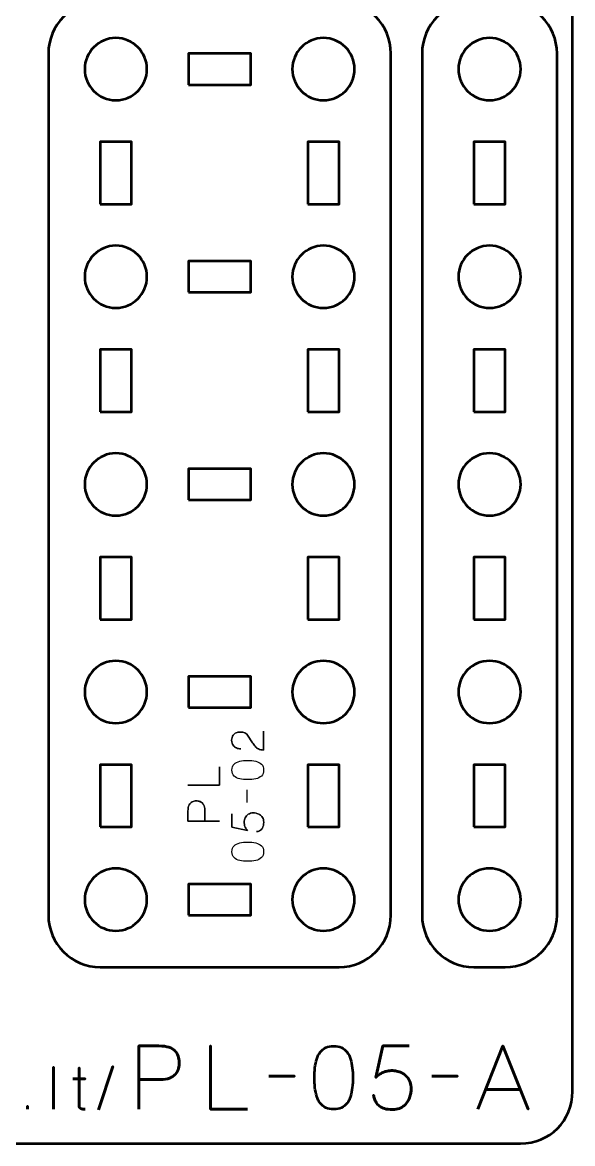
# Model space of a CAD drawing. Header units: centimetres. Extents: x -17.9 to -3.1, y -25.3 to -4.3.
# Drawn here: x -8.4 to -3.1, y -25.35 to -14.55 of the extents above; entities that cross this region are included whole.
import ezdxf

# ---------------------------------------------------------------- set-up
doc = ezdxf.new("R2010")
doc.units = ezdxf.units.CM
doc.header["$MEASUREMENT"] = 0
doc.layers.add('Layer 1', color=7, linetype='Continuous')

msp = doc.modelspace()

# ---------------------------------------------------------------- linework, layer by layer
at = {"layer": 'Layer 1', "color": 22, "lineweight": 53}
msp.add_open_spline([(-17.90003, -24.8499), (-17.90003, -24.8499), (-17.90003, -4.84994), (-17.90003, -4.84994), (-17.90003, -4.84994), (-17.90003, -4.57297), (-17.67694, -4.34998), (-17.39994, -4.34998), (-17.39994, -4.34998), (-17.39994, -4.34998), (-3.60007, -4.34998), (-3.60007, -4.34998), (-3.60007, -4.34998), (-3.32293, -4.34998), (-3.09997, -4.57297), (-3.09997, -4.84994), (-3.09997, -4.84994), (-3.09997, -4.84994), (-3.09997, -24.8499), (-3.09997, -24.8499), (-3.09997, -24.8499), (-3.09997, -25.1269), (-3.32293, -25.34999), (-3.60007, -25.34999), (-3.60007, -25.34999), (-3.60007, -25.34999), (-17.39994, -25.34999), (-17.39994, -25.34999), (-17.39994, -25.34999), (-17.67694, -25.34999), (-17.90003, -25.1269), (-17.90003, -24.8499)], degree=3, knots=[0, 0, 0, 0, 0.125, 0.125, 0.125, 0.125, 0.25, 0.25, 0.25, 0.25, 0.375, 0.375, 0.375, 0.375, 0.5, 0.5, 0.5, 0.5, 0.625, 0.625, 0.625, 0.625, 0.75, 0.75, 0.75, 0.75, 0.875, 0.875, 0.875, 0.875, 1, 1, 1, 1], dxfattribs=at)
at = {"layer": 'Layer 1', "color": 2, "lineweight": 53}
for points in [[(-8.15003, -23.14997), (-8.15003, -23.14997), (-8.15003, -14.85009), (-8.15003, -14.85009), (-8.15003, -14.85009), (-8.15003, -14.57309), (-7.92693, -14.34999), (-7.64993, -14.34999), (-7.64993, -14.34999), (-7.64993, -14.34999), (-5.35001, -14.34999), (-5.35001, -14.34999), (-5.35001, -14.34999), (-5.073, -14.34999), (-4.85005, -14.57309), (-4.85005, -14.85009), (-4.85005, -14.85009), (-4.85005, -14.85009), (-4.85005, -23.14997), (-4.85005, -23.14997), (-4.85005, -23.14997), (-4.85005, -23.42697), (-5.073, -23.65007), (-5.35001, -23.65007), (-5.35001, -23.65007), (-5.35001, -23.65007), (-7.64993, -23.65007), (-7.64993, -23.65007), (-7.64993, -23.65007), (-7.92693, -23.65007), (-8.15003, -23.42697), (-8.15003, -23.14997)], [(-4.54996, -23.14999), (-4.54996, -23.14999), (-4.54996, -14.85009), (-4.54996, -14.85009), (-4.54996, -14.85009), (-4.54996, -14.57309), (-4.32687, -14.34999), (-4.04987, -14.34999), (-4.04987, -14.34999), (-4.04987, -14.34999), (-3.74986, -14.34999), (-3.74986, -14.34999), (-3.74986, -14.34999), (-3.4729, -14.34999), (-3.24994, -14.57309), (-3.24994, -14.85009), (-3.24994, -14.85009), (-3.24994, -14.85009), (-3.24994, -23.14999), (-3.24994, -23.14999), (-3.24994, -23.14999), (-3.24994, -23.42699), (-3.4729, -23.65009), (-3.74986, -23.65009), (-3.74986, -23.65009), (-3.74986, -23.65009), (-4.04987, -23.65009), (-4.04987, -23.65009), (-4.04987, -23.65009), (-4.32687, -23.65009), (-4.54996, -23.42699), (-4.54996, -23.14999)]]:
    msp.add_open_spline(points, degree=3, knots=[0, 0, 0, 0, 0.125, 0.125, 0.125, 0.125, 0.25, 0.25, 0.25, 0.25, 0.375, 0.375, 0.375, 0.375, 0.5, 0.5, 0.5, 0.5, 0.625, 0.625, 0.625, 0.625, 0.75, 0.75, 0.75, 0.75, 0.875, 0.875, 0.875, 0.875, 1, 1, 1, 1], dxfattribs=at)
at = {"layer": 'Layer 1', "lineweight": 53}
for points in [[(-7.5, -14.70002), (-7.33423, -14.70002), (-7.2, -14.83439), (-7.2, -15.00002), (-7.2, -15.00002), (-7.2, -15.16579), (-7.33423, -15.30002), (-7.5, -15.30002), (-7.5, -15.30002), (-7.66566, -15.30002), (-7.8, -15.16579), (-7.8, -15.00002), (-7.8, -15.00002), (-7.8, -14.83439), (-7.66566, -14.70002), (-7.5, -14.70002)], [(-5.49994, -14.70002), (-5.33431, -14.70002), (-5.19993, -14.83439), (-5.19993, -15.00002), (-5.19993, -15.00002), (-5.19993, -15.16579), (-5.33431, -15.30002), (-5.49994, -15.30002), (-5.49994, -15.30002), (-5.66571, -15.30002), (-5.79994, -15.16579), (-5.79994, -15.00002), (-5.79994, -15.00002), (-5.79994, -14.83439), (-5.66571, -14.70002), (-5.49994, -14.70002)], [(-3.89994, -14.70002), (-3.73416, -14.70002), (-3.59993, -14.83439), (-3.59993, -15.00002), (-3.59993, -15.00002), (-3.59993, -15.16579), (-3.73416, -15.30002), (-3.89994, -15.30002), (-3.89994, -15.30002), (-4.0656, -15.30002), (-4.19994, -15.16579), (-4.19994, -15.00002), (-4.19994, -15.00002), (-4.19994, -14.83439), (-4.0656, -14.70002), (-3.89994, -14.70002)], [(-6.79998, -15.15009), (-6.79998, -15.15009), (-6.79998, -14.85009), (-6.79998, -14.85009), (-6.79998, -14.85009), (-6.79998, -14.85009), (-6.19999, -14.85009), (-6.19999, -14.85009), (-6.19999, -14.85009), (-6.19999, -14.85009), (-6.19999, -15.15009), (-6.19999, -15.15009), (-6.19999, -15.15009), (-6.19999, -15.15009), (-6.79998, -15.15009), (-6.79998, -15.15009)], [(-7.64993, -16.30003), (-7.64993, -16.30003), (-7.64993, -15.70003), (-7.64993, -15.70003), (-7.64993, -15.70003), (-7.64993, -15.70003), (-7.34993, -15.70003), (-7.34993, -15.70003), (-7.34993, -15.70003), (-7.34993, -15.70003), (-7.34993, -16.30003), (-7.34993, -16.30003), (-7.34993, -16.30003), (-7.34993, -16.30003), (-7.64993, -16.30003), (-7.64993, -16.30003)], [(-5.65001, -16.30003), (-5.65001, -16.30003), (-5.65001, -15.70003), (-5.65001, -15.70003), (-5.65001, -15.70003), (-5.65001, -15.70003), (-5.35001, -15.70003), (-5.35001, -15.70003), (-5.35001, -15.70003), (-5.35001, -15.70003), (-5.35001, -16.30003), (-5.35001, -16.30003), (-5.35001, -16.30003), (-5.35001, -16.30003), (-5.65001, -16.30003), (-5.65001, -16.30003)], [(-4.04987, -16.30004), (-4.04987, -16.30004), (-4.04987, -15.70004), (-4.04987, -15.70004), (-4.04987, -15.70004), (-4.04987, -15.70004), (-3.74986, -15.70004), (-3.74986, -15.70004), (-3.74986, -15.70004), (-3.74986, -15.70004), (-3.74986, -16.30004), (-3.74986, -16.30004), (-3.74986, -16.30004), (-3.74986, -16.30004), (-4.04987, -16.30004), (-4.04987, -16.30004)], [(-7.5, -16.70008), (-7.33423, -16.70008), (-7.2, -16.83432), (-7.2, -17.00009), (-7.2, -17.00009), (-7.2, -17.16575), (-7.33423, -17.30009), (-7.5, -17.30009), (-7.5, -17.30009), (-7.66566, -17.30009), (-7.8, -17.16575), (-7.8, -17.00009), (-7.8, -17.00009), (-7.8, -16.83432), (-7.66566, -16.70008), (-7.5, -16.70008)], [(-5.49994, -16.70008), (-5.33431, -16.70008), (-5.19993, -16.83432), (-5.19993, -17.00009), (-5.19993, -17.00009), (-5.19993, -17.16575), (-5.33431, -17.30009), (-5.49994, -17.30009), (-5.49994, -17.30009), (-5.66571, -17.30009), (-5.79994, -17.16575), (-5.79994, -17.00009), (-5.79994, -17.00009), (-5.79994, -16.83432), (-5.66571, -16.70008), (-5.49994, -16.70008)], [(-3.89994, -16.70009), (-3.73416, -16.70009), (-3.59993, -16.83433), (-3.59993, -17.0001), (-3.59993, -17.0001), (-3.59993, -17.16576), (-3.73416, -17.3001), (-3.89994, -17.3001), (-3.89994, -17.3001), (-4.0656, -17.3001), (-4.19994, -17.16576), (-4.19994, -17.0001), (-4.19994, -17.0001), (-4.19994, -16.83433), (-4.0656, -16.70009), (-3.89994, -16.70009)], [(-6.79998, -17.15002), (-6.79998, -17.15002), (-6.79998, -16.85001), (-6.79998, -16.85001), (-6.79998, -16.85001), (-6.79998, -16.85001), (-6.19999, -16.85001), (-6.19999, -16.85001), (-6.19999, -16.85001), (-6.19999, -16.85001), (-6.19999, -17.15002), (-6.19999, -17.15002), (-6.19999, -17.15002), (-6.19999, -17.15002), (-6.79998, -17.15002), (-6.79998, -17.15002)], [(-7.64993, -18.3), (-7.64993, -18.3), (-7.64993, -17.7), (-7.64993, -17.7), (-7.64993, -17.7), (-7.64993, -17.7), (-7.34993, -17.7), (-7.34993, -17.7), (-7.34993, -17.7), (-7.34993, -17.7), (-7.34993, -18.3), (-7.34993, -18.3), (-7.34993, -18.3), (-7.34993, -18.3), (-7.64993, -18.3), (-7.64993, -18.3)], [(-5.65001, -18.3), (-5.65001, -18.3), (-5.65001, -17.7), (-5.65001, -17.7), (-5.65001, -17.7), (-5.65001, -17.7), (-5.35001, -17.7), (-5.35001, -17.7), (-5.35001, -17.7), (-5.35001, -17.7), (-5.35001, -18.3), (-5.35001, -18.3), (-5.35001, -18.3), (-5.35001, -18.3), (-5.65001, -18.3), (-5.65001, -18.3)], [(-4.04987, -18.30001), (-4.04987, -18.30001), (-4.04987, -17.70001), (-4.04987, -17.70001), (-4.04987, -17.70001), (-4.04987, -17.70001), (-3.74986, -17.70001), (-3.74986, -17.70001), (-3.74986, -17.70001), (-3.74986, -17.70001), (-3.74986, -18.30001), (-3.74986, -18.30001), (-3.74986, -18.30001), (-3.74986, -18.30001), (-4.04987, -18.30001), (-4.04987, -18.30001)], [(-7.5, -18.70005), (-7.33423, -18.70005), (-7.2, -18.83438), (-7.2, -19.00004), (-7.2, -19.00004), (-7.2, -19.16567), (-7.33423, -19.30005), (-7.5, -19.30005), (-7.5, -19.30005), (-7.66566, -19.30005), (-7.8, -19.16567), (-7.8, -19.00004), (-7.8, -19.00004), (-7.8, -18.83438), (-7.66566, -18.70005), (-7.5, -18.70005)], [(-5.49994, -18.70005), (-5.33431, -18.70005), (-5.19993, -18.83438), (-5.19993, -19.00004), (-5.19993, -19.00004), (-5.19993, -19.16567), (-5.33431, -19.30005), (-5.49994, -19.30005), (-5.49994, -19.30005), (-5.66571, -19.30005), (-5.79994, -19.16567), (-5.79994, -19.00004), (-5.79994, -19.00004), (-5.79994, -18.83438), (-5.66571, -18.70005), (-5.49994, -18.70005)], [(-3.89994, -18.70006), (-3.73416, -18.70006), (-3.59993, -18.8344), (-3.59993, -19.00005), (-3.59993, -19.00005), (-3.59993, -19.16568), (-3.73416, -19.30006), (-3.89994, -19.30006), (-3.89994, -19.30006), (-4.0656, -19.30006), (-4.19994, -19.16568), (-4.19994, -19.00005), (-4.19994, -19.00005), (-4.19994, -18.8344), (-4.0656, -18.70006), (-3.89994, -18.70006)], [(-6.79998, -19.15012), (-6.79998, -19.15012), (-6.79998, -18.85011), (-6.79998, -18.85011), (-6.79998, -18.85011), (-6.79998, -18.85011), (-6.19999, -18.85011), (-6.19999, -18.85011), (-6.19999, -18.85011), (-6.19999, -18.85011), (-6.19999, -19.15012), (-6.19999, -19.15012), (-6.19999, -19.15012), (-6.19999, -19.15012), (-6.79998, -19.15012), (-6.79998, -19.15012)], [(-7.64993, -20.30007), (-7.64993, -20.30007), (-7.64993, -19.70006), (-7.64993, -19.70006), (-7.64993, -19.70006), (-7.64993, -19.70006), (-7.34993, -19.70006), (-7.34993, -19.70006), (-7.34993, -19.70006), (-7.34993, -19.70006), (-7.34993, -20.30007), (-7.34993, -20.30007), (-7.34993, -20.30007), (-7.34993, -20.30007), (-7.64993, -20.30007), (-7.64993, -20.30007)], [(-5.65001, -20.30007), (-5.65001, -20.30007), (-5.65001, -19.70006), (-5.65001, -19.70006), (-5.65001, -19.70006), (-5.65001, -19.70006), (-5.35001, -19.70006), (-5.35001, -19.70006), (-5.35001, -19.70006), (-5.35001, -19.70006), (-5.35001, -20.30007), (-5.35001, -20.30007), (-5.35001, -20.30007), (-5.35001, -20.30007), (-5.65001, -20.30007), (-5.65001, -20.30007)], [(-4.04987, -20.30008), (-4.04987, -20.30008), (-4.04987, -19.70007), (-4.04987, -19.70007), (-4.04987, -19.70007), (-4.04987, -19.70007), (-3.74986, -19.70007), (-3.74986, -19.70007), (-3.74986, -19.70007), (-3.74986, -19.70007), (-3.74986, -20.30008), (-3.74986, -20.30008), (-3.74986, -20.30008), (-3.74986, -20.30008), (-4.04987, -20.30008), (-4.04987, -20.30008)], [(-7.5, -20.69997), (-7.33423, -20.69997), (-7.2, -20.83435), (-7.2, -20.99998), (-7.2, -20.99998), (-7.2, -21.16575), (-7.33423, -21.29998), (-7.5, -21.29998), (-7.5, -21.29998), (-7.66566, -21.29998), (-7.8, -21.16575), (-7.8, -20.99998), (-7.8, -20.99998), (-7.8, -20.83435), (-7.66566, -20.69997), (-7.5, -20.69997)], [(-5.49994, -20.69997), (-5.33431, -20.69997), (-5.19993, -20.83435), (-5.19993, -20.99998), (-5.19993, -20.99998), (-5.19993, -21.16575), (-5.33431, -21.29998), (-5.49994, -21.29998), (-5.49994, -21.29998), (-5.66571, -21.29998), (-5.79994, -21.16575), (-5.79994, -20.99998), (-5.79994, -20.99998), (-5.79994, -20.83435), (-5.66571, -20.69997), (-5.49994, -20.69997)], [(-3.89994, -20.69998), (-3.73416, -20.69998), (-3.59993, -20.83436), (-3.59993, -20.99999), (-3.59993, -20.99999), (-3.59993, -21.16576), (-3.73416, -21.29999), (-3.89994, -21.29999), (-3.89994, -21.29999), (-4.0656, -21.29999), (-4.19994, -21.16576), (-4.19994, -20.99999), (-4.19994, -20.99999), (-4.19994, -20.83436), (-4.0656, -20.69998), (-3.89994, -20.69998)], [(-6.79998, -21.15005), (-6.79998, -21.15005), (-6.79998, -20.85005), (-6.79998, -20.85005), (-6.79998, -20.85005), (-6.79998, -20.85005), (-6.19999, -20.85005), (-6.19999, -20.85005), (-6.19999, -20.85005), (-6.19999, -20.85005), (-6.19999, -21.15005), (-6.19999, -21.15005), (-6.19999, -21.15005), (-6.19999, -21.15005), (-6.79998, -21.15005), (-6.79998, -21.15005)], [(-7.64993, -22.30002), (-7.64993, -22.30002), (-7.64993, -21.70003), (-7.64993, -21.70003), (-7.64993, -21.70003), (-7.64993, -21.70003), (-7.34993, -21.70003), (-7.34993, -21.70003), (-7.34993, -21.70003), (-7.34993, -21.70003), (-7.34993, -22.30002), (-7.34993, -22.30002), (-7.34993, -22.30002), (-7.34993, -22.30002), (-7.64993, -22.30002), (-7.64993, -22.30002)], [(-5.65001, -22.30002), (-5.65001, -22.30002), (-5.65001, -21.70003), (-5.65001, -21.70003), (-5.65001, -21.70003), (-5.65001, -21.70003), (-5.35001, -21.70003), (-5.35001, -21.70003), (-5.35001, -21.70003), (-5.35001, -21.70003), (-5.35001, -22.30002), (-5.35001, -22.30002), (-5.35001, -22.30002), (-5.35001, -22.30002), (-5.65001, -22.30002), (-5.65001, -22.30002)], [(-4.04987, -22.30004), (-4.04987, -22.30004), (-4.04987, -21.70004), (-4.04987, -21.70004), (-4.04987, -21.70004), (-4.04987, -21.70004), (-3.74986, -21.70004), (-3.74986, -21.70004), (-3.74986, -21.70004), (-3.74986, -21.70004), (-3.74986, -22.30004), (-3.74986, -22.30004), (-3.74986, -22.30004), (-3.74986, -22.30004), (-4.04987, -22.30004), (-4.04987, -22.30004)], [(-7.5, -22.70004), (-7.33423, -22.70004), (-7.2, -22.83427), (-7.2, -23.00004), (-7.2, -23.00004), (-7.2, -23.1657), (-7.33423, -23.30004), (-7.5, -23.30004), (-7.5, -23.30004), (-7.66566, -23.30004), (-7.8, -23.1657), (-7.8, -23.00004), (-7.8, -23.00004), (-7.8, -22.83427), (-7.66566, -22.70004), (-7.5, -22.70004)], [(-5.49994, -22.70004), (-5.33431, -22.70004), (-5.19993, -22.83427), (-5.19993, -23.00004), (-5.19993, -23.00004), (-5.19993, -23.1657), (-5.33431, -23.30004), (-5.49994, -23.30004), (-5.49994, -23.30004), (-5.66571, -23.30004), (-5.79994, -23.1657), (-5.79994, -23.00004), (-5.79994, -23.00004), (-5.79994, -22.83427), (-5.66571, -22.70004), (-5.49994, -22.70004)], [(-3.89994, -22.70006), (-3.73416, -22.70006), (-3.59993, -22.83429), (-3.59993, -23.00006), (-3.59993, -23.00006), (-3.59993, -23.16572), (-3.73416, -23.30006), (-3.89994, -23.30006), (-3.89994, -23.30006), (-4.0656, -23.30006), (-4.19994, -23.16572), (-4.19994, -23.00006), (-4.19994, -23.00006), (-4.19994, -22.83429), (-4.0656, -22.70006), (-3.89994, -22.70006)], [(-6.79998, -23.14997), (-6.79998, -23.14997), (-6.79998, -22.84997), (-6.79998, -22.84997), (-6.79998, -22.84997), (-6.79998, -22.84997), (-6.19999, -22.84997), (-6.19999, -22.84997), (-6.19999, -22.84997), (-6.19999, -22.84997), (-6.19999, -23.14997), (-6.19999, -23.14997), (-6.19999, -23.14997), (-6.19999, -23.14997), (-6.79998, -23.14997), (-6.79998, -23.14997)]]:
    msp.add_open_spline(points, degree=3, knots=[0, 0, 0, 0, 0.25, 0.25, 0.25, 0.25, 0.5, 0.5, 0.5, 0.5, 0.75, 0.75, 0.75, 0.75, 1, 1, 1, 1], dxfattribs=at)
at = {"layer": 'Layer 1', "color": 40, "lineweight": 30}
for points, knots in [([(-6.07666, -21.37741), (-6.07666, -21.37741), (-6.07666, -21.55906), (-6.07666, -21.55906), (-6.07666, -21.55906), (-6.09691, -21.55849), (-6.11331, -21.55479), (-6.12612, -21.54802), (-6.12612, -21.54802), (-6.13878, -21.54142), (-6.1494, -21.53285), (-6.15794, -21.5224), (-6.15794, -21.5224), (-6.16623, -21.51207), (-6.17434, -21.50074), (-6.18207, -21.48836), (-6.18207, -21.48836), (-6.18207, -21.48836), (-6.23029, -21.41601), (-6.23029, -21.41601), (-6.23029, -21.41601), (-6.24077, -21.40168), (-6.25305, -21.39301), (-6.2668, -21.38997), (-6.2668, -21.38997), (-6.2806, -21.38708), (-6.29464, -21.38584), (-6.30914, -21.38637), (-6.30914, -21.38637), (-6.31891, -21.38623), (-6.32967, -21.3886), (-6.34138, -21.39325), (-6.34138, -21.39325), (-6.35281, -21.39809), (-6.36272, -21.40609), (-6.37126, -21.41738), (-6.37126, -21.41738), (-6.37955, -21.42881), (-6.38396, -21.44441), (-6.38435, -21.46423), (-6.38435, -21.46423), (-6.38396, -21.48434), (-6.37955, -21.5006), (-6.37112, -21.51274), (-6.37112, -21.51274), (-6.36258, -21.52502), (-6.35172, -21.53384), (-6.33859, -21.5392), (-6.33859, -21.5392), (-6.32526, -21.5447), (-6.31147, -21.54735), (-6.29728, -21.54721), (-6.29728, -21.54721), (-6.31147, -21.54735), (-6.32526, -21.5447), (-6.33859, -21.5392), (-6.33859, -21.5392), (-6.35172, -21.53384), (-6.36258, -21.52502), (-6.37112, -21.51274), (-6.37112, -21.51274), (-6.37955, -21.5006), (-6.38396, -21.48434), (-6.38435, -21.46423), (-6.38435, -21.46423), (-6.38396, -21.44441), (-6.37955, -21.42881), (-6.37126, -21.41738), (-6.37126, -21.41738), (-6.36272, -21.40609), (-6.35281, -21.39809), (-6.34138, -21.39325), (-6.34138, -21.39325), (-6.32967, -21.3886), (-6.31891, -21.38623), (-6.30914, -21.38637), (-6.30914, -21.38637), (-6.29464, -21.38584), (-6.2806, -21.38708), (-6.2668, -21.38997), (-6.2668, -21.38997), (-6.25305, -21.39301), (-6.24077, -21.40168), (-6.23029, -21.41601), (-6.23029, -21.41601), (-6.23029, -21.41601), (-6.18207, -21.48836), (-6.18207, -21.48836), (-6.18207, -21.48836), (-6.17434, -21.50074), (-6.16623, -21.51207), (-6.15794, -21.5224), (-6.15794, -21.5224), (-6.1494, -21.53285), (-6.13878, -21.54142), (-6.12612, -21.54802), (-6.12612, -21.54802), (-6.11331, -21.55479), (-6.09691, -21.55849), (-6.07666, -21.55906), (-6.07666, -21.55906), (-6.07666, -21.55906), (-6.07666, -21.37741), (-6.07666, -21.37741)], [0, 0, 0, 0, 0.03846154, 0.03846154, 0.03846154, 0.03846154, 0.07692308, 0.07692308, 0.07692308, 0.07692308, 0.11538462, 0.11538462, 0.11538462, 0.11538462, 0.15384615, 0.15384615, 0.15384615, 0.15384615, 0.19230769, 0.19230769, 0.19230769, 0.19230769, 0.23076923, 0.23076923, 0.23076923, 0.23076923, 0.26923077, 0.26923077, 0.26923077, 0.26923077, 0.30769231, 0.30769231, 0.30769231, 0.30769231, 0.34615385, 0.34615385, 0.34615385, 0.34615385, 0.38461538, 0.38461538, 0.38461538, 0.38461538, 0.42307692, 0.42307692, 0.42307692, 0.42307692, 0.46153846, 0.46153846, 0.46153846, 0.46153846, 0.5, 0.5, 0.5, 0.5, 0.53846154, 0.53846154, 0.53846154, 0.53846154, 0.57692308, 0.57692308, 0.57692308, 0.57692308, 0.61538462, 0.61538462, 0.61538462, 0.61538462, 0.65384615, 0.65384615, 0.65384615, 0.65384615, 0.69230769, 0.69230769, 0.69230769, 0.69230769, 0.73076923, 0.73076923, 0.73076923, 0.73076923, 0.76923077, 0.76923077, 0.76923077, 0.76923077, 0.80769231, 0.80769231, 0.80769231, 0.80769231, 0.84615385, 0.84615385, 0.84615385, 0.84615385, 0.88461538, 0.88461538, 0.88461538, 0.88461538, 0.92307692, 0.92307692, 0.92307692, 0.92307692, 0.96153846, 0.96153846, 0.96153846, 0.96153846, 1, 1, 1, 1]), ([(-6.07666, -21.7521), (-6.0769, -21.72758), (-6.08382, -21.70857), (-6.09733, -21.69505), (-6.09733, -21.69505), (-6.11081, -21.68168), (-6.12901, -21.67234), (-6.15201, -21.66708), (-6.15201, -21.66708), (-6.17491, -21.662), (-6.20052, -21.65949), (-6.22906, -21.65978), (-6.22906, -21.65978), (-6.25717, -21.65949), (-6.28279, -21.662), (-6.30582, -21.66708), (-6.30582, -21.66708), (-6.32854, -21.67234), (-6.34674, -21.68168), (-6.36054, -21.69505), (-6.36054, -21.69505), (-6.37401, -21.70857), (-6.38107, -21.72758), (-6.38146, -21.7521), (-6.38146, -21.7521), (-6.38107, -21.77679), (-6.37401, -21.79581), (-6.36054, -21.80918), (-6.36054, -21.80918), (-6.34674, -21.82265), (-6.32854, -21.8319), (-6.30582, -21.83701), (-6.30582, -21.83701), (-6.28279, -21.84223), (-6.25717, -21.8447), (-6.22906, -21.84431), (-6.22906, -21.84431), (-6.20052, -21.8447), (-6.17491, -21.84223), (-6.15201, -21.83701), (-6.15201, -21.83701), (-6.12901, -21.8319), (-6.11081, -21.82265), (-6.09733, -21.80918), (-6.09733, -21.80918), (-6.08382, -21.79581), (-6.0769, -21.77679), (-6.07666, -21.7521)], [0, 0, 0, 0, 0.08333333, 0.08333333, 0.08333333, 0.08333333, 0.16666667, 0.16666667, 0.16666667, 0.16666667, 0.25, 0.25, 0.25, 0.25, 0.33333333, 0.33333333, 0.33333333, 0.33333333, 0.41666667, 0.41666667, 0.41666667, 0.41666667, 0.5, 0.5, 0.5, 0.5, 0.58333333, 0.58333333, 0.58333333, 0.58333333, 0.66666667, 0.66666667, 0.66666667, 0.66666667, 0.75, 0.75, 0.75, 0.75, 0.83333333, 0.83333333, 0.83333333, 0.83333333, 0.91666667, 0.91666667, 0.91666667, 0.91666667, 1, 1, 1, 1]), ([(-6.07666, -21.7521), (-6.0769, -21.72758), (-6.08382, -21.70857), (-6.09733, -21.69505), (-6.09733, -21.69505), (-6.11081, -21.68168), (-6.12901, -21.67234), (-6.15201, -21.66708), (-6.15201, -21.66708), (-6.17491, -21.662), (-6.20052, -21.65949), (-6.22906, -21.65978), (-6.22906, -21.65978), (-6.25717, -21.65949), (-6.28279, -21.662), (-6.30582, -21.66708), (-6.30582, -21.66708), (-6.32854, -21.67234), (-6.34674, -21.68168), (-6.36054, -21.69505), (-6.36054, -21.69505), (-6.37401, -21.70857), (-6.38107, -21.72758), (-6.38146, -21.7521), (-6.38146, -21.7521), (-6.38107, -21.77679), (-6.37401, -21.79581), (-6.36054, -21.80918), (-6.36054, -21.80918), (-6.34674, -21.82265), (-6.32854, -21.8319), (-6.30582, -21.83701), (-6.30582, -21.83701), (-6.28279, -21.84223), (-6.25717, -21.8447), (-6.22906, -21.84431), (-6.22906, -21.84431), (-6.20052, -21.8447), (-6.17491, -21.84223), (-6.15201, -21.83701), (-6.15201, -21.83701), (-6.12901, -21.8319), (-6.11081, -21.82265), (-6.09733, -21.80918), (-6.09733, -21.80918), (-6.08382, -21.79581), (-6.0769, -21.77679), (-6.07666, -21.7521)], [0, 0, 0, 0, 0.08333333, 0.08333333, 0.08333333, 0.08333333, 0.16666667, 0.16666667, 0.16666667, 0.16666667, 0.25, 0.25, 0.25, 0.25, 0.33333333, 0.33333333, 0.33333333, 0.33333333, 0.41666667, 0.41666667, 0.41666667, 0.41666667, 0.5, 0.5, 0.5, 0.5, 0.58333333, 0.58333333, 0.58333333, 0.58333333, 0.66666667, 0.66666667, 0.66666667, 0.66666667, 0.75, 0.75, 0.75, 0.75, 0.83333333, 0.83333333, 0.83333333, 0.83333333, 0.91666667, 0.91666667, 0.91666667, 0.91666667, 1, 1, 1, 1]), ([(-6.49999, -21.72), (-6.49999, -21.72), (-6.49999, -21.89818), (-6.49999, -21.89818), (-6.49999, -21.89818), (-6.49999, -21.89818), (-6.8052, -21.89818), (-6.8052, -21.89818), (-6.8052, -21.89818), (-6.8052, -21.89818), (-6.49999, -21.89818), (-6.49999, -21.89818), (-6.49999, -21.89818), (-6.49999, -21.89818), (-6.49999, -21.72), (-6.49999, -21.72)], [0, 0, 0, 0, 0.25, 0.25, 0.25, 0.25, 0.5, 0.5, 0.5, 0.5, 0.75, 0.75, 0.75, 0.75, 1, 1, 1, 1]), ([(-6.49999, -22.2446), (-6.49999, -22.2446), (-6.8052, -22.2446), (-6.8052, -22.2446), (-6.8052, -22.2446), (-6.8052, -22.2446), (-6.8052, -22.14731), (-6.8052, -22.14731), (-6.8052, -22.14731), (-6.80492, -22.12169), (-6.80122, -22.10169), (-6.79406, -22.08751), (-6.79406, -22.08751), (-6.78675, -22.07361), (-6.77723, -22.0638), (-6.76538, -22.05816), (-6.76538, -22.05816), (-6.75352, -22.05266), (-6.74072, -22.04962), (-6.72692, -22.04906), (-6.72692, -22.04906), (-6.71288, -22.04839), (-6.69951, -22.05071), (-6.68685, -22.05622), (-6.68685, -22.05622), (-6.67415, -22.06176), (-6.66367, -22.07125), (-6.65556, -22.08448), (-6.65556, -22.08448), (-6.64741, -22.09799), (-6.64328, -22.11619), (-6.643, -22.13933), (-6.643, -22.13933), (-6.643, -22.13933), (-6.643, -22.2446), (-6.643, -22.2446), (-6.643, -22.2446), (-6.643, -22.2446), (-6.643, -22.13933), (-6.643, -22.13933), (-6.643, -22.13933), (-6.64328, -22.11658), (-6.64741, -22.09855), (-6.65556, -22.08504), (-6.65556, -22.08504), (-6.66367, -22.07167), (-6.67415, -22.06215), (-6.68685, -22.0565), (-6.68685, -22.0565), (-6.69951, -22.051), (-6.71288, -22.04853), (-6.72692, -22.04906), (-6.72692, -22.04906), (-6.74072, -22.04962), (-6.75352, -22.05266), (-6.76538, -22.0583), (-6.76538, -22.0583), (-6.77723, -22.06409), (-6.78675, -22.074), (-6.79406, -22.08793), (-6.79406, -22.08793), (-6.80122, -22.10211), (-6.80492, -22.12198), (-6.8052, -22.14731), (-6.8052, -22.14731), (-6.8052, -22.14731), (-6.8052, -22.2446), (-6.8052, -22.2446), (-6.8052, -22.2446), (-6.8052, -22.2446), (-6.49999, -22.2446), (-6.49999, -22.2446)], [0, 0, 0, 0, 0.05555556, 0.05555556, 0.05555556, 0.05555556, 0.11111111, 0.11111111, 0.11111111, 0.11111111, 0.16666667, 0.16666667, 0.16666667, 0.16666667, 0.22222222, 0.22222222, 0.22222222, 0.22222222, 0.27777778, 0.27777778, 0.27777778, 0.27777778, 0.33333333, 0.33333333, 0.33333333, 0.33333333, 0.38888889, 0.38888889, 0.38888889, 0.38888889, 0.44444444, 0.44444444, 0.44444444, 0.44444444, 0.5, 0.5, 0.5, 0.5, 0.55555556, 0.55555556, 0.55555556, 0.55555556, 0.61111111, 0.61111111, 0.61111111, 0.61111111, 0.66666667, 0.66666667, 0.66666667, 0.66666667, 0.72222222, 0.72222222, 0.72222222, 0.72222222, 0.77777778, 0.77777778, 0.77777778, 0.77777778, 0.83333333, 0.83333333, 0.83333333, 0.83333333, 0.88888889, 0.88888889, 0.88888889, 0.88888889, 0.94444444, 0.94444444, 0.94444444, 0.94444444, 1, 1, 1, 1]), ([(-6.38188, -22.17391), (-6.38188, -22.17391), (-6.38188, -22.30098), (-6.38188, -22.30098), (-6.38188, -22.30098), (-6.38188, -22.30098), (-6.23029, -22.33474), (-6.23029, -22.33474), (-6.23029, -22.33474), (-6.23692, -22.32701), (-6.24285, -22.31957), (-6.24779, -22.31226), (-6.24779, -22.31226), (-6.25262, -22.30524), (-6.25633, -22.29713), (-6.25897, -22.28789), (-6.25897, -22.28789), (-6.26144, -22.27879), (-6.26268, -22.26736), (-6.26296, -22.25356), (-6.26296, -22.25356), (-6.26282, -22.23938), (-6.25964, -22.22545), (-6.25329, -22.21183), (-6.25329, -22.21183), (-6.24684, -22.19832), (-6.23717, -22.18699), (-6.22437, -22.17807), (-6.22437, -22.17807), (-6.21128, -22.16925), (-6.19487, -22.16456), (-6.17533, -22.16413), (-6.17533, -22.16413), (-6.16841, -22.16413), (-6.1596, -22.16537), (-6.14873, -22.16759), (-6.14873, -22.16759), (-6.13783, -22.17006), (-6.12682, -22.17447), (-6.11564, -22.18082), (-6.11564, -22.18082), (-6.10435, -22.18728), (-6.09483, -22.19638), (-6.08724, -22.20823), (-6.08724, -22.20823), (-6.07955, -22.22022), (-6.07567, -22.23564), (-6.07542, -22.25441), (-6.07542, -22.25441), (-6.07581, -22.27949), (-6.07983, -22.29822), (-6.08752, -22.31061), (-6.08752, -22.31061), (-6.09525, -22.32331), (-6.10449, -22.33184), (-6.11511, -22.33639), (-6.11511, -22.33639), (-6.12555, -22.34123), (-6.13508, -22.34423), (-6.1439, -22.34535), (-6.1439, -22.34535), (-6.13508, -22.34423), (-6.12555, -22.34123), (-6.11511, -22.33639), (-6.11511, -22.33639), (-6.10449, -22.33184), (-6.09525, -22.32331), (-6.08752, -22.31061), (-6.08752, -22.31061), (-6.07983, -22.29822), (-6.07581, -22.27949), (-6.07542, -22.25441), (-6.07542, -22.25441), (-6.07567, -22.23564), (-6.07955, -22.22022), (-6.08724, -22.20823), (-6.08724, -22.20823), (-6.09483, -22.19638), (-6.10435, -22.18728), (-6.11564, -22.18082), (-6.11564, -22.18082), (-6.12682, -22.17447), (-6.13783, -22.17006), (-6.14873, -22.16759), (-6.14873, -22.16759), (-6.1596, -22.16537), (-6.16841, -22.16413), (-6.17533, -22.16413), (-6.17533, -22.16413), (-6.19487, -22.16456), (-6.21128, -22.16925), (-6.22437, -22.17807), (-6.22437, -22.17807), (-6.23717, -22.18699), (-6.24684, -22.19832), (-6.25329, -22.21183), (-6.25329, -22.21183), (-6.25964, -22.22545), (-6.26282, -22.23938), (-6.26296, -22.25356), (-6.26296, -22.25356), (-6.26268, -22.26736), (-6.26144, -22.27879), (-6.25897, -22.28789), (-6.25897, -22.28789), (-6.25633, -22.29713), (-6.25262, -22.30524), (-6.24779, -22.31226), (-6.24779, -22.31226), (-6.24285, -22.31957), (-6.23692, -22.32701), (-6.23029, -22.33474), (-6.23029, -22.33474), (-6.23029, -22.33474), (-6.38188, -22.30098), (-6.38188, -22.30098), (-6.38188, -22.30098), (-6.38188, -22.30098), (-6.38188, -22.17391), (-6.38188, -22.17391)], [0, 0, 0, 0, 0.03333333, 0.03333333, 0.03333333, 0.03333333, 0.06666667, 0.06666667, 0.06666667, 0.06666667, 0.1, 0.1, 0.1, 0.1, 0.13333333, 0.13333333, 0.13333333, 0.13333333, 0.16666667, 0.16666667, 0.16666667, 0.16666667, 0.2, 0.2, 0.2, 0.2, 0.23333333, 0.23333333, 0.23333333, 0.23333333, 0.26666667, 0.26666667, 0.26666667, 0.26666667, 0.3, 0.3, 0.3, 0.3, 0.33333333, 0.33333333, 0.33333333, 0.33333333, 0.36666667, 0.36666667, 0.36666667, 0.36666667, 0.4, 0.4, 0.4, 0.4, 0.43333333, 0.43333333, 0.43333333, 0.43333333, 0.46666667, 0.46666667, 0.46666667, 0.46666667, 0.5, 0.5, 0.5, 0.5, 0.53333333, 0.53333333, 0.53333333, 0.53333333, 0.56666667, 0.56666667, 0.56666667, 0.56666667, 0.6, 0.6, 0.6, 0.6, 0.63333333, 0.63333333, 0.63333333, 0.63333333, 0.66666667, 0.66666667, 0.66666667, 0.66666667, 0.7, 0.7, 0.7, 0.7, 0.73333333, 0.73333333, 0.73333333, 0.73333333, 0.76666667, 0.76666667, 0.76666667, 0.76666667, 0.8, 0.8, 0.8, 0.8, 0.83333333, 0.83333333, 0.83333333, 0.83333333, 0.86666667, 0.86666667, 0.86666667, 0.86666667, 0.9, 0.9, 0.9, 0.9, 0.93333333, 0.93333333, 0.93333333, 0.93333333, 0.96666667, 0.96666667, 0.96666667, 0.96666667, 1, 1, 1, 1]), ([(-6.07666, -22.53839), (-6.0769, -22.51388), (-6.08382, -22.49486), (-6.09733, -22.48135), (-6.09733, -22.48135), (-6.11081, -22.46798), (-6.12901, -22.45863), (-6.15201, -22.45338), (-6.15201, -22.45338), (-6.17491, -22.4483), (-6.20052, -22.44579), (-6.22906, -22.44607), (-6.22906, -22.44607), (-6.25717, -22.44579), (-6.28279, -22.4483), (-6.30582, -22.45338), (-6.30582, -22.45338), (-6.32854, -22.45863), (-6.34674, -22.46798), (-6.36054, -22.48135), (-6.36054, -22.48135), (-6.37401, -22.49486), (-6.38107, -22.51388), (-6.38146, -22.53839), (-6.38146, -22.53839), (-6.38107, -22.56309), (-6.37401, -22.5821), (-6.36054, -22.59547), (-6.36054, -22.59547), (-6.34674, -22.60895), (-6.32854, -22.61819), (-6.30582, -22.62331), (-6.30582, -22.62331), (-6.28279, -22.62853), (-6.25717, -22.631), (-6.22906, -22.63061), (-6.22906, -22.63061), (-6.20052, -22.631), (-6.17491, -22.62853), (-6.15201, -22.62331), (-6.15201, -22.62331), (-6.12901, -22.61819), (-6.11081, -22.60895), (-6.09733, -22.59547), (-6.09733, -22.59547), (-6.08382, -22.5821), (-6.0769, -22.56309), (-6.07666, -22.53839)], [0, 0, 0, 0, 0.08333333, 0.08333333, 0.08333333, 0.08333333, 0.16666667, 0.16666667, 0.16666667, 0.16666667, 0.25, 0.25, 0.25, 0.25, 0.33333333, 0.33333333, 0.33333333, 0.33333333, 0.41666667, 0.41666667, 0.41666667, 0.41666667, 0.5, 0.5, 0.5, 0.5, 0.58333333, 0.58333333, 0.58333333, 0.58333333, 0.66666667, 0.66666667, 0.66666667, 0.66666667, 0.75, 0.75, 0.75, 0.75, 0.83333333, 0.83333333, 0.83333333, 0.83333333, 0.91666667, 0.91666667, 0.91666667, 0.91666667, 1, 1, 1, 1]), ([(-6.07666, -22.53839), (-6.0769, -22.51388), (-6.08382, -22.49486), (-6.09733, -22.48135), (-6.09733, -22.48135), (-6.11081, -22.46798), (-6.12901, -22.45863), (-6.15201, -22.45338), (-6.15201, -22.45338), (-6.17491, -22.4483), (-6.20052, -22.44579), (-6.22906, -22.44607), (-6.22906, -22.44607), (-6.25717, -22.44579), (-6.28279, -22.4483), (-6.30582, -22.45338), (-6.30582, -22.45338), (-6.32854, -22.45863), (-6.34674, -22.46798), (-6.36054, -22.48135), (-6.36054, -22.48135), (-6.37401, -22.49486), (-6.38107, -22.51388), (-6.38146, -22.53839), (-6.38146, -22.53839), (-6.38107, -22.56309), (-6.37401, -22.5821), (-6.36054, -22.59547), (-6.36054, -22.59547), (-6.34674, -22.60895), (-6.32854, -22.61819), (-6.30582, -22.62331), (-6.30582, -22.62331), (-6.28279, -22.62853), (-6.25717, -22.631), (-6.22906, -22.63061), (-6.22906, -22.63061), (-6.20052, -22.631), (-6.17491, -22.62853), (-6.15201, -22.62331), (-6.15201, -22.62331), (-6.12901, -22.61819), (-6.11081, -22.60895), (-6.09733, -22.59547), (-6.09733, -22.59547), (-6.08382, -22.5821), (-6.0769, -22.56309), (-6.07666, -22.53839)], [0, 0, 0, 0, 0.08333333, 0.08333333, 0.08333333, 0.08333333, 0.16666667, 0.16666667, 0.16666667, 0.16666667, 0.25, 0.25, 0.25, 0.25, 0.33333333, 0.33333333, 0.33333333, 0.33333333, 0.41666667, 0.41666667, 0.41666667, 0.41666667, 0.5, 0.5, 0.5, 0.5, 0.58333333, 0.58333333, 0.58333333, 0.58333333, 0.66666667, 0.66666667, 0.66666667, 0.66666667, 0.75, 0.75, 0.75, 0.75, 0.83333333, 0.83333333, 0.83333333, 0.83333333, 0.91666667, 0.91666667, 0.91666667, 0.91666667, 1, 1, 1, 1])]:
    msp.add_open_spline(points, degree=3, knots=knots, dxfattribs=at)
msp.add_open_spline([(-6.23622, -22.06423), (-6.23622, -22.06423), (-6.23622, -21.94105), (-6.23622, -21.94105)], degree=3, dxfattribs=at)
at = {"layer": 'Layer 1', "color": 30, "lineweight": 53}
for points, knots in [([(-7.2797, -25.01987), (-7.2797, -25.01987), (-7.2797, -24.40942), (-7.2797, -24.40942), (-7.2797, -24.40942), (-7.2797, -24.40942), (-7.08497, -24.40942), (-7.08497, -24.40942), (-7.08497, -24.40942), (-7.04602, -24.40956), (-7.01399, -24.41394), (-6.98873, -24.4224), (-6.98873, -24.4224), (-6.96361, -24.43073), (-6.94385, -24.4423), (-6.9296, -24.45698), (-6.9296, -24.45698), (-6.91535, -24.47151), (-6.90519, -24.48816), (-6.89898, -24.50693), (-6.89898, -24.50693), (-6.89291, -24.5257), (-6.88938, -24.54531), (-6.88854, -24.56605), (-6.88854, -24.56605), (-6.88755, -24.5868), (-6.88995, -24.60712), (-6.89559, -24.62687), (-6.89559, -24.62687), (-6.90138, -24.64663), (-6.91112, -24.66455), (-6.92509, -24.68064), (-6.92509, -24.68064), (-6.93891, -24.69672), (-6.95768, -24.70957), (-6.98125, -24.71902), (-6.98125, -24.71902), (-7.00481, -24.72862), (-7.03402, -24.73341), (-7.06888, -24.7337), (-7.06888, -24.7337), (-7.06888, -24.7337), (-7.2797, -24.7337), (-7.2797, -24.7337), (-7.2797, -24.7337), (-7.2797, -24.7337), (-7.06888, -24.7337), (-7.06888, -24.7337), (-7.06888, -24.7337), (-7.03473, -24.73341), (-7.0058, -24.72862), (-6.98238, -24.71902), (-6.98238, -24.71902), (-6.95881, -24.70957), (-6.94004, -24.69672), (-6.92593, -24.68064), (-6.92593, -24.68064), (-6.91196, -24.66455), (-6.90194, -24.64663), (-6.89602, -24.62687), (-6.89602, -24.62687), (-6.89009, -24.60712), (-6.88755, -24.5868), (-6.88854, -24.56605), (-6.88854, -24.56605), (-6.88938, -24.54531), (-6.89291, -24.5257), (-6.89926, -24.50693), (-6.89926, -24.50693), (-6.90547, -24.48816), (-6.91591, -24.47151), (-6.93017, -24.45698), (-6.93017, -24.45698), (-6.94456, -24.4423), (-6.96431, -24.43073), (-6.98943, -24.4224), (-6.98943, -24.4224), (-7.01469, -24.41394), (-7.04644, -24.40956), (-7.08497, -24.40942), (-7.08497, -24.40942), (-7.08497, -24.40942), (-7.2797, -24.40942), (-7.2797, -24.40942), (-7.2797, -24.40942), (-7.2797, -24.40942), (-7.2797, -25.01987), (-7.2797, -25.01987)], [0, 0, 0, 0, 0.04545455, 0.04545455, 0.04545455, 0.04545455, 0.09090909, 0.09090909, 0.09090909, 0.09090909, 0.13636364, 0.13636364, 0.13636364, 0.13636364, 0.18181818, 0.18181818, 0.18181818, 0.18181818, 0.22727273, 0.22727273, 0.22727273, 0.22727273, 0.27272727, 0.27272727, 0.27272727, 0.27272727, 0.31818182, 0.31818182, 0.31818182, 0.31818182, 0.36363636, 0.36363636, 0.36363636, 0.36363636, 0.40909091, 0.40909091, 0.40909091, 0.40909091, 0.45454545, 0.45454545, 0.45454545, 0.45454545, 0.5, 0.5, 0.5, 0.5, 0.54545455, 0.54545455, 0.54545455, 0.54545455, 0.59090909, 0.59090909, 0.59090909, 0.59090909, 0.63636364, 0.63636364, 0.63636364, 0.63636364, 0.68181818, 0.68181818, 0.68181818, 0.68181818, 0.72727273, 0.72727273, 0.72727273, 0.72727273, 0.77272727, 0.77272727, 0.77272727, 0.77272727, 0.81818182, 0.81818182, 0.81818182, 0.81818182, 0.86363636, 0.86363636, 0.86363636, 0.86363636, 0.90909091, 0.90909091, 0.90909091, 0.90909091, 0.95454545, 0.95454545, 0.95454545, 0.95454545, 1, 1, 1, 1]), ([(-6.23067, -25.01987), (-6.23067, -25.01987), (-6.58712, -25.01987), (-6.58712, -25.01987), (-6.58712, -25.01987), (-6.58712, -25.01987), (-6.58712, -24.40942), (-6.58712, -24.40942), (-6.58712, -24.40942), (-6.58712, -24.40942), (-6.58712, -25.01987), (-6.58712, -25.01987), (-6.58712, -25.01987), (-6.58712, -25.01987), (-6.23067, -25.01987), (-6.23067, -25.01987)], [0, 0, 0, 0, 0.25, 0.25, 0.25, 0.25, 0.5, 0.5, 0.5, 0.5, 0.75, 0.75, 0.75, 0.75, 1, 1, 1, 1]), ([(-5.40178, -25.01987), (-5.37214, -25.01973), (-5.3466, -25.01451), (-5.32529, -25.00435), (-5.32529, -25.00435), (-5.30413, -24.99419), (-5.28649, -24.97965), (-5.27238, -24.96117), (-5.27238, -24.96117), (-5.25841, -24.94254), (-5.2474, -24.92053), (-5.23921, -24.89513), (-5.23921, -24.89513), (-5.23117, -24.86973), (-5.22539, -24.84193), (-5.22214, -24.81145), (-5.22214, -24.81145), (-5.21875, -24.78097), (-5.21706, -24.74894), (-5.2172, -24.71507), (-5.2172, -24.71507), (-5.21706, -24.68134), (-5.21875, -24.64931), (-5.22214, -24.61897), (-5.22214, -24.61897), (-5.22539, -24.58863), (-5.23117, -24.56069), (-5.23921, -24.53529), (-5.23921, -24.53529), (-5.2474, -24.51003), (-5.25841, -24.48802), (-5.27238, -24.46925), (-5.27238, -24.46925), (-5.28649, -24.45063), (-5.30413, -24.43609), (-5.32529, -24.42593), (-5.32529, -24.42593), (-5.3466, -24.41563), (-5.37214, -24.41041), (-5.40178, -24.41027), (-5.40178, -24.41027), (-5.43141, -24.41041), (-5.45695, -24.41563), (-5.47826, -24.42593), (-5.47826, -24.42593), (-5.49942, -24.43609), (-5.51706, -24.45063), (-5.53117, -24.46925), (-5.53117, -24.46925), (-5.54515, -24.48802), (-5.55615, -24.51003), (-5.56434, -24.53529), (-5.56434, -24.53529), (-5.57238, -24.56069), (-5.57817, -24.58863), (-5.58141, -24.61897), (-5.58141, -24.61897), (-5.5848, -24.64931), (-5.58649, -24.68134), (-5.58635, -24.71507), (-5.58635, -24.71507), (-5.58649, -24.74894), (-5.5848, -24.78097), (-5.58141, -24.81145), (-5.58141, -24.81145), (-5.57817, -24.84193), (-5.57238, -24.86973), (-5.56434, -24.89513), (-5.56434, -24.89513), (-5.55615, -24.92053), (-5.54515, -24.94254), (-5.53117, -24.96117), (-5.53117, -24.96117), (-5.51706, -24.97965), (-5.49942, -24.99419), (-5.47826, -25.00435), (-5.47826, -25.00435), (-5.45695, -25.01451), (-5.43141, -25.01973), (-5.40178, -25.01987)], [0, 0, 0, 0, 0.05, 0.05, 0.05, 0.05, 0.1, 0.1, 0.1, 0.1, 0.15, 0.15, 0.15, 0.15, 0.2, 0.2, 0.2, 0.2, 0.25, 0.25, 0.25, 0.25, 0.3, 0.3, 0.3, 0.3, 0.35, 0.35, 0.35, 0.35, 0.4, 0.4, 0.4, 0.4, 0.45, 0.45, 0.45, 0.45, 0.5, 0.5, 0.5, 0.5, 0.55, 0.55, 0.55, 0.55, 0.6, 0.6, 0.6, 0.6, 0.65, 0.65, 0.65, 0.65, 0.7, 0.7, 0.7, 0.7, 0.75, 0.75, 0.75, 0.75, 0.8, 0.8, 0.8, 0.8, 0.85, 0.85, 0.85, 0.85, 0.9, 0.9, 0.9, 0.9, 0.95, 0.95, 0.95, 0.95, 1, 1, 1, 1]), ([(-5.40178, -25.01987), (-5.37214, -25.01973), (-5.3466, -25.01451), (-5.32529, -25.00435), (-5.32529, -25.00435), (-5.30413, -24.99419), (-5.28649, -24.97965), (-5.27238, -24.96117), (-5.27238, -24.96117), (-5.25841, -24.94254), (-5.2474, -24.92053), (-5.23921, -24.89513), (-5.23921, -24.89513), (-5.23117, -24.86973), (-5.22539, -24.84193), (-5.22214, -24.81145), (-5.22214, -24.81145), (-5.21875, -24.78097), (-5.21706, -24.74894), (-5.2172, -24.71507), (-5.2172, -24.71507), (-5.21706, -24.68134), (-5.21875, -24.64931), (-5.22214, -24.61897), (-5.22214, -24.61897), (-5.22539, -24.58863), (-5.23117, -24.56069), (-5.23921, -24.53529), (-5.23921, -24.53529), (-5.2474, -24.51003), (-5.25841, -24.48802), (-5.27238, -24.46925), (-5.27238, -24.46925), (-5.28649, -24.45063), (-5.30413, -24.43609), (-5.32529, -24.42593), (-5.32529, -24.42593), (-5.3466, -24.41563), (-5.37214, -24.41041), (-5.40178, -24.41027), (-5.40178, -24.41027), (-5.43141, -24.41041), (-5.45695, -24.41563), (-5.47826, -24.42593), (-5.47826, -24.42593), (-5.49942, -24.43609), (-5.51706, -24.45063), (-5.53117, -24.46925), (-5.53117, -24.46925), (-5.54515, -24.48802), (-5.55615, -24.51003), (-5.56434, -24.53529), (-5.56434, -24.53529), (-5.57238, -24.56069), (-5.57817, -24.58863), (-5.58141, -24.61897), (-5.58141, -24.61897), (-5.5848, -24.64931), (-5.58649, -24.68134), (-5.58635, -24.71507), (-5.58635, -24.71507), (-5.58649, -24.74894), (-5.5848, -24.78097), (-5.58141, -24.81145), (-5.58141, -24.81145), (-5.57817, -24.84193), (-5.57238, -24.86973), (-5.56434, -24.89513), (-5.56434, -24.89513), (-5.55615, -24.92053), (-5.54515, -24.94254), (-5.53117, -24.96117), (-5.53117, -24.96117), (-5.51706, -24.97965), (-5.49942, -24.99419), (-5.47826, -25.00435), (-5.47826, -25.00435), (-5.45695, -25.01451), (-5.43141, -25.01973), (-5.40178, -25.01987)], [0, 0, 0, 0, 0.05, 0.05, 0.05, 0.05, 0.1, 0.1, 0.1, 0.1, 0.15, 0.15, 0.15, 0.15, 0.2, 0.2, 0.2, 0.2, 0.25, 0.25, 0.25, 0.25, 0.3, 0.3, 0.3, 0.3, 0.35, 0.35, 0.35, 0.35, 0.4, 0.4, 0.4, 0.4, 0.45, 0.45, 0.45, 0.45, 0.5, 0.5, 0.5, 0.5, 0.55, 0.55, 0.55, 0.55, 0.6, 0.6, 0.6, 0.6, 0.65, 0.65, 0.65, 0.65, 0.7, 0.7, 0.7, 0.7, 0.75, 0.75, 0.75, 0.75, 0.8, 0.8, 0.8, 0.8, 0.85, 0.85, 0.85, 0.85, 0.9, 0.9, 0.9, 0.9, 0.95, 0.95, 0.95, 0.95, 1, 1, 1, 1]), ([(-4.67364, -24.40942), (-4.67364, -24.40942), (-4.92764, -24.40942), (-4.92764, -24.40942), (-4.92764, -24.40942), (-4.92764, -24.40942), (-4.99537, -24.71253), (-4.99537, -24.71253), (-4.99537, -24.71253), (-4.98352, -24.70237), (-4.97223, -24.6932), (-4.96136, -24.68515), (-4.96136, -24.68515), (-4.95064, -24.67711), (-4.93935, -24.67034), (-4.92736, -24.66469), (-4.92736, -24.66469), (-4.9155, -24.65905), (-4.90196, -24.65481), (-4.88672, -24.65185), (-4.88672, -24.65185), (-4.87162, -24.64889), (-4.85356, -24.64734), (-4.83281, -24.64734), (-4.83281, -24.64734), (-4.81588, -24.64734), (-4.79895, -24.64959), (-4.78201, -24.65425), (-4.78201, -24.65425), (-4.76508, -24.65877), (-4.74899, -24.66568), (-4.73375, -24.67485), (-4.73375, -24.67485), (-4.71837, -24.68417), (-4.70482, -24.69574), (-4.69297, -24.70971), (-4.69297, -24.70971), (-4.68098, -24.72368), (-4.67152, -24.74005), (-4.66475, -24.75881), (-4.66475, -24.75881), (-4.65783, -24.77758), (-4.65431, -24.79889), (-4.65416, -24.8226), (-4.65416, -24.8226), (-4.65402, -24.83134), (-4.65501, -24.84235), (-4.65699, -24.85533), (-4.65699, -24.85533), (-4.65882, -24.86832), (-4.66221, -24.88243), (-4.66701, -24.89739), (-4.66701, -24.89739), (-4.6718, -24.91234), (-4.67858, -24.92716), (-4.68719, -24.94184), (-4.68719, -24.94184), (-4.69579, -24.95651), (-4.7068, -24.96992), (-4.72006, -24.98205), (-4.72006, -24.98205), (-4.73333, -24.99419), (-4.74942, -25.00392), (-4.76818, -25.01126), (-4.76818, -25.01126), (-4.78709, -25.01846), (-4.80925, -25.02227), (-4.83451, -25.02241), (-4.83451, -25.02241), (-4.8647, -25.02227), (-4.8901, -25.01902), (-4.91071, -25.01296), (-4.91071, -25.01296), (-4.93131, -25.00675), (-4.9481, -24.9987), (-4.96108, -24.98854), (-4.96108, -24.98854), (-4.97421, -24.97838), (-4.98437, -24.96724), (-4.9917, -24.9551), (-4.9917, -24.9551), (-4.99904, -24.94296), (-5.00455, -24.93083), (-5.00821, -24.91869), (-5.00821, -24.91869), (-5.01188, -24.90656), (-5.01471, -24.89541), (-5.01654, -24.88525), (-5.01654, -24.88525), (-5.01471, -24.89541), (-5.01188, -24.90656), (-5.00821, -24.91869), (-5.00821, -24.91869), (-5.00455, -24.93083), (-4.99904, -24.94296), (-4.9917, -24.9551), (-4.9917, -24.9551), (-4.98437, -24.96724), (-4.97421, -24.97838), (-4.96108, -24.98854), (-4.96108, -24.98854), (-4.9481, -24.9987), (-4.93131, -25.00675), (-4.91071, -25.01296), (-4.91071, -25.01296), (-4.8901, -25.01902), (-4.8647, -25.02227), (-4.83451, -25.02241), (-4.83451, -25.02241), (-4.80925, -25.02227), (-4.78709, -25.01846), (-4.76818, -25.01126), (-4.76818, -25.01126), (-4.74942, -25.00392), (-4.73333, -24.99419), (-4.72006, -24.98205), (-4.72006, -24.98205), (-4.7068, -24.96992), (-4.69579, -24.95651), (-4.68719, -24.94184), (-4.68719, -24.94184), (-4.67858, -24.92716), (-4.6718, -24.91234), (-4.66701, -24.89739), (-4.66701, -24.89739), (-4.66221, -24.88243), (-4.65882, -24.86832), (-4.65699, -24.85533), (-4.65699, -24.85533), (-4.65501, -24.84235), (-4.65402, -24.83134), (-4.65416, -24.8226), (-4.65416, -24.8226), (-4.65431, -24.79889), (-4.65783, -24.77758), (-4.66475, -24.75881), (-4.66475, -24.75881), (-4.67152, -24.74005), (-4.68098, -24.72368), (-4.69297, -24.70971), (-4.69297, -24.70971), (-4.70482, -24.69574), (-4.71837, -24.68417), (-4.73375, -24.67485), (-4.73375, -24.67485), (-4.74899, -24.66568), (-4.76508, -24.65877), (-4.78201, -24.65425), (-4.78201, -24.65425), (-4.79895, -24.64959), (-4.81588, -24.64734), (-4.83281, -24.64734), (-4.83281, -24.64734), (-4.85356, -24.64734), (-4.87162, -24.64889), (-4.88672, -24.65185), (-4.88672, -24.65185), (-4.90196, -24.65481), (-4.9155, -24.65905), (-4.92736, -24.66469), (-4.92736, -24.66469), (-4.93935, -24.67034), (-4.95064, -24.67711), (-4.96136, -24.68515), (-4.96136, -24.68515), (-4.97223, -24.6932), (-4.98352, -24.70237), (-4.99537, -24.71253), (-4.99537, -24.71253), (-4.99537, -24.71253), (-4.92764, -24.40942), (-4.92764, -24.40942), (-4.92764, -24.40942), (-4.92764, -24.40942), (-4.67364, -24.40942), (-4.67364, -24.40942)], [0, 0, 0, 0, 0.02272727, 0.02272727, 0.02272727, 0.02272727, 0.04545455, 0.04545455, 0.04545455, 0.04545455, 0.06818182, 0.06818182, 0.06818182, 0.06818182, 0.09090909, 0.09090909, 0.09090909, 0.09090909, 0.11363636, 0.11363636, 0.11363636, 0.11363636, 0.13636364, 0.13636364, 0.13636364, 0.13636364, 0.15909091, 0.15909091, 0.15909091, 0.15909091, 0.18181818, 0.18181818, 0.18181818, 0.18181818, 0.20454545, 0.20454545, 0.20454545, 0.20454545, 0.22727273, 0.22727273, 0.22727273, 0.22727273, 0.25, 0.25, 0.25, 0.25, 0.27272727, 0.27272727, 0.27272727, 0.27272727, 0.29545455, 0.29545455, 0.29545455, 0.29545455, 0.31818182, 0.31818182, 0.31818182, 0.31818182, 0.34090909, 0.34090909, 0.34090909, 0.34090909, 0.36363636, 0.36363636, 0.36363636, 0.36363636, 0.38636364, 0.38636364, 0.38636364, 0.38636364, 0.40909091, 0.40909091, 0.40909091, 0.40909091, 0.43181818, 0.43181818, 0.43181818, 0.43181818, 0.45454545, 0.45454545, 0.45454545, 0.45454545, 0.47727273, 0.47727273, 0.47727273, 0.47727273, 0.5, 0.5, 0.5, 0.5, 0.52272727, 0.52272727, 0.52272727, 0.52272727, 0.54545455, 0.54545455, 0.54545455, 0.54545455, 0.56818182, 0.56818182, 0.56818182, 0.56818182, 0.59090909, 0.59090909, 0.59090909, 0.59090909, 0.61363636, 0.61363636, 0.61363636, 0.61363636, 0.63636364, 0.63636364, 0.63636364, 0.63636364, 0.65909091, 0.65909091, 0.65909091, 0.65909091, 0.68181818, 0.68181818, 0.68181818, 0.68181818, 0.70454545, 0.70454545, 0.70454545, 0.70454545, 0.72727273, 0.72727273, 0.72727273, 0.72727273, 0.75, 0.75, 0.75, 0.75, 0.77272727, 0.77272727, 0.77272727, 0.77272727, 0.79545455, 0.79545455, 0.79545455, 0.79545455, 0.81818182, 0.81818182, 0.81818182, 0.81818182, 0.84090909, 0.84090909, 0.84090909, 0.84090909, 0.86363636, 0.86363636, 0.86363636, 0.86363636, 0.88636364, 0.88636364, 0.88636364, 0.88636364, 0.90909091, 0.90909091, 0.90909091, 0.90909091, 0.93181818, 0.93181818, 0.93181818, 0.93181818, 0.95454545, 0.95454545, 0.95454545, 0.95454545, 0.97727273, 0.97727273, 0.97727273, 0.97727273, 1, 1, 1, 1]), ([(-4.01408, -25.01987), (-4.01408, -25.01987), (-3.77193, -24.40942), (-3.77193, -24.40942), (-3.77193, -24.40942), (-3.77193, -24.40942), (-3.52894, -25.01987), (-3.52894, -25.01987), (-3.52894, -25.01987), (-3.52894, -25.01987), (-3.77193, -24.40942), (-3.77193, -24.40942), (-3.77193, -24.40942), (-3.77193, -24.40942), (-4.01408, -25.01987), (-4.01408, -25.01987)], [0, 0, 0, 0, 0.25, 0.25, 0.25, 0.25, 0.5, 0.5, 0.5, 0.5, 0.75, 0.75, 0.75, 0.75, 1, 1, 1, 1]), ([(-8.10097, -25.01987), (-8.10097, -25.01987), (-8.10097, -24.61291), (-8.10097, -24.61291), (-8.10097, -24.61291), (-8.10097, -24.61291), (-8.10097, -25.01987), (-8.10097, -25.01987)], [0, 0, 0, 0, 0.5, 0.5, 0.5, 0.5, 1, 1, 1, 1]), ([(-7.79617, -25.01705), (-7.80313, -25.01761), (-7.81009, -25.0178), (-7.81687, -25.01761), (-7.81687, -25.01761), (-7.82364, -25.01742), (-7.82976, -25.01639), (-7.83531, -25.01432), (-7.83531, -25.01432), (-7.84086, -25.01234), (-7.84528, -25.00877), (-7.84866, -25.00369), (-7.84866, -25.00369), (-7.85196, -24.99861), (-7.85365, -24.99137), (-7.85374, -24.98205), (-7.85374, -24.98205), (-7.85374, -24.97763), (-7.85374, -24.97011), (-7.85374, -24.95957), (-7.85374, -24.95957), (-7.85374, -24.94894), (-7.85374, -24.93614), (-7.85374, -24.921), (-7.85374, -24.921), (-7.85374, -24.90585), (-7.85374, -24.8893), (-7.85374, -24.87133), (-7.85374, -24.87133), (-7.85374, -24.85336), (-7.85374, -24.83483), (-7.85374, -24.81564), (-7.85374, -24.81564), (-7.85374, -24.79645), (-7.85374, -24.77754), (-7.85374, -24.75882), (-7.85374, -24.75882), (-7.85374, -24.7401), (-7.85374, -24.7225), (-7.85374, -24.70595), (-7.85374, -24.70595), (-7.85374, -24.68939), (-7.85374, -24.67471), (-7.85374, -24.66202), (-7.85374, -24.66202), (-7.85374, -24.64922), (-7.85374, -24.63925), (-7.85374, -24.63191), (-7.85374, -24.63191), (-7.85374, -24.62467), (-7.85374, -24.6209), (-7.85374, -24.62081), (-7.85374, -24.62081), (-7.85374, -24.6209), (-7.85374, -24.62467), (-7.85374, -24.63191), (-7.85374, -24.63191), (-7.85374, -24.63925), (-7.85374, -24.64922), (-7.85374, -24.66202), (-7.85374, -24.66202), (-7.85374, -24.67471), (-7.85374, -24.68939), (-7.85374, -24.70595), (-7.85374, -24.70595), (-7.85374, -24.7225), (-7.85374, -24.7401), (-7.85374, -24.75882), (-7.85374, -24.75882), (-7.85374, -24.77754), (-7.85374, -24.79645), (-7.85374, -24.81564), (-7.85374, -24.81564), (-7.85374, -24.83483), (-7.85374, -24.85336), (-7.85374, -24.87133), (-7.85374, -24.87133), (-7.85374, -24.8893), (-7.85374, -24.90585), (-7.85374, -24.921), (-7.85374, -24.921), (-7.85374, -24.93614), (-7.85374, -24.94894), (-7.85374, -24.95957), (-7.85374, -24.95957), (-7.85374, -24.97011), (-7.85374, -24.97763), (-7.85374, -24.98205), (-7.85374, -24.98205), (-7.85365, -24.99137), (-7.85196, -24.99861), (-7.84866, -25.00369), (-7.84866, -25.00369), (-7.84528, -25.00877), (-7.84086, -25.01234), (-7.83531, -25.01432), (-7.83531, -25.01432), (-7.82976, -25.01639), (-7.82364, -25.01742), (-7.81687, -25.01761), (-7.81687, -25.01761), (-7.81009, -25.0178), (-7.80313, -25.01761), (-7.79617, -25.01705)], [0, 0, 0, 0, 0.03846154, 0.03846154, 0.03846154, 0.03846154, 0.07692308, 0.07692308, 0.07692308, 0.07692308, 0.11538462, 0.11538462, 0.11538462, 0.11538462, 0.15384615, 0.15384615, 0.15384615, 0.15384615, 0.19230769, 0.19230769, 0.19230769, 0.19230769, 0.23076923, 0.23076923, 0.23076923, 0.23076923, 0.26923077, 0.26923077, 0.26923077, 0.26923077, 0.30769231, 0.30769231, 0.30769231, 0.30769231, 0.34615385, 0.34615385, 0.34615385, 0.34615385, 0.38461538, 0.38461538, 0.38461538, 0.38461538, 0.42307692, 0.42307692, 0.42307692, 0.42307692, 0.46153846, 0.46153846, 0.46153846, 0.46153846, 0.5, 0.5, 0.5, 0.5, 0.53846154, 0.53846154, 0.53846154, 0.53846154, 0.57692308, 0.57692308, 0.57692308, 0.57692308, 0.61538462, 0.61538462, 0.61538462, 0.61538462, 0.65384615, 0.65384615, 0.65384615, 0.65384615, 0.69230769, 0.69230769, 0.69230769, 0.69230769, 0.73076923, 0.73076923, 0.73076923, 0.73076923, 0.76923077, 0.76923077, 0.76923077, 0.76923077, 0.80769231, 0.80769231, 0.80769231, 0.80769231, 0.84615385, 0.84615385, 0.84615385, 0.84615385, 0.88461538, 0.88461538, 0.88461538, 0.88461538, 0.92307692, 0.92307692, 0.92307692, 0.92307692, 0.96153846, 0.96153846, 0.96153846, 0.96153846, 1, 1, 1, 1]), ([(-7.66804, -25.02551), (-7.66804, -25.02551), (-7.52975, -24.60896), (-7.52975, -24.60896), (-7.52975, -24.60896), (-7.52975, -24.60896), (-7.66804, -25.02551), (-7.66804, -25.02551)], [0, 0, 0, 0, 0.5, 0.5, 0.5, 0.5, 1, 1, 1, 1]), ([(-7.91301, -24.72749), (-7.91301, -24.72749), (-7.79504, -24.72749), (-7.79504, -24.72749), (-7.79504, -24.72749), (-7.79504, -24.72749), (-7.91301, -24.72749), (-7.91301, -24.72749)], [0, 0, 0, 0, 0.5, 0.5, 0.5, 0.5, 1, 1, 1, 1]), ([(-6.02662, -24.70068), (-6.02662, -24.70068), (-5.78024, -24.70068), (-5.78024, -24.70068), (-5.78024, -24.70068), (-5.78024, -24.70068), (-6.02662, -24.70068), (-6.02662, -24.70068)], [0, 0, 0, 0, 0.5, 0.5, 0.5, 0.5, 1, 1, 1, 1]), ([(-4.45435, -24.70068), (-4.45435, -24.70068), (-4.20797, -24.70068), (-4.20797, -24.70068), (-4.20797, -24.70068), (-4.20797, -24.70068), (-4.45435, -24.70068), (-4.45435, -24.70068)], [0, 0, 0, 0, 0.5, 0.5, 0.5, 0.5, 1, 1, 1, 1]), ([(-3.93788, -24.82768), (-3.93788, -24.82768), (-3.60598, -24.82768), (-3.60598, -24.82768), (-3.60598, -24.82768), (-3.60598, -24.82768), (-3.93788, -24.82768), (-3.93788, -24.82768)], [0, 0, 0, 0, 0.5, 0.5, 0.5, 0.5, 1, 1, 1, 1]), ([(-8.34989, -25.01987), (-8.34989, -25.01987), (-8.34989, -24.98883), (-8.34989, -24.98883), (-8.34989, -24.98883), (-8.34989, -24.98883), (-8.34989, -25.01987), (-8.34989, -25.01987)], [0, 0, 0, 0, 0.5, 0.5, 0.5, 0.5, 1, 1, 1, 1])]:
    msp.add_open_spline(points, degree=3, knots=knots, dxfattribs=at)

doc.saveas('drawing.dxf')
